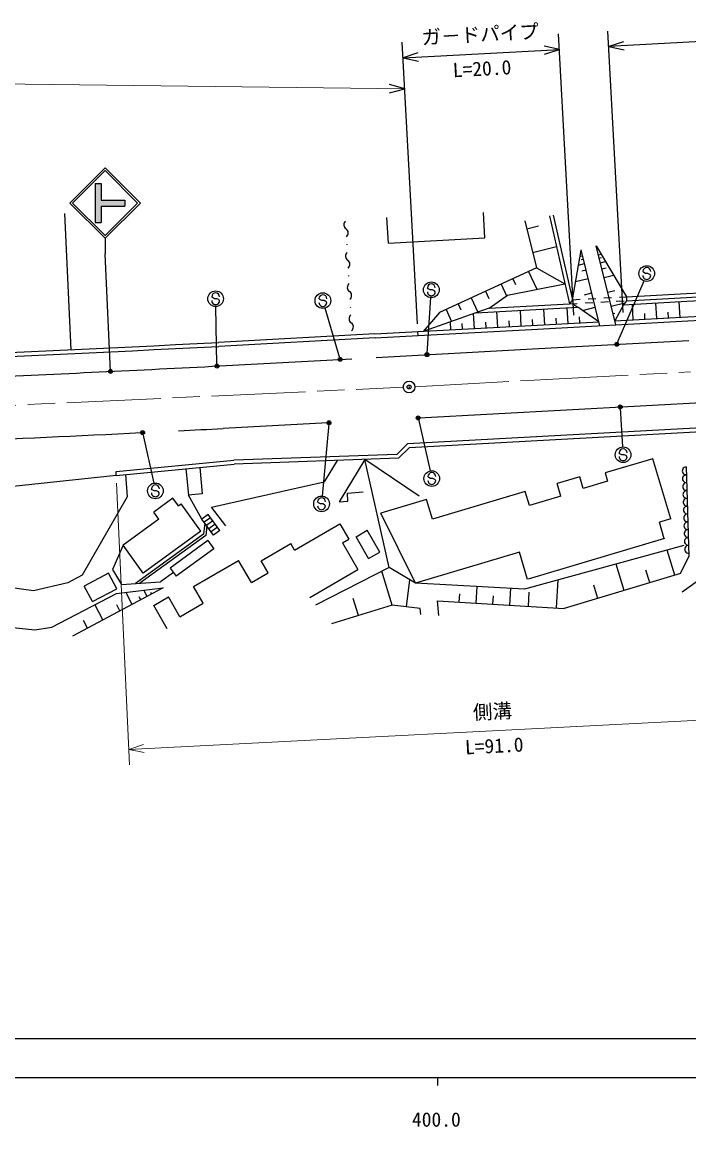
# Model space of a CAD drawing. Units: millimetres, scale not verified. Extents: x 0 to 700000, y -47500 to 447500.
# Drawn here: x 414947 to 500090, y 198715 to 339737 of the extents above; entities that cross this region are included whole.
import ezdxf
from ezdxf.enums import TextEntityAlignment as Align

# ---------------------------------------------------------------- set-up
doc = ezdxf.new("R2010")
doc.units = ezdxf.units.MM
doc.header["$LTSCALE"] = 1000
doc.header["$PDMODE"] = 32
doc.header["$PDSIZE"] = 500
doc.linetypes.add('CHAIN', pattern=[18.5, 12, -1.5, 3.5, -1.5])
doc.layers.add('作業ﾚｲﾔ1', color=7, linetype='Continuous', lineweight=25)
doc.layers.add('作業ﾚｲﾔ3', color=7, linetype='Continuous', lineweight=13)
doc.styles.add('@ＭＳ ゴシック', font='')
doc.styles.add('ＭＳ ゴシック', font='')
doc.styles.get('@ＭＳ ゴシック').set_extended_font_data('@MS Gothic')
doc.styles.get('ＭＳ ゴシック').set_extended_font_data('MS Gothic')

msp = doc.modelspace()

# ---------------------------------------------------------------- hatches: boundary and pattern name
at = {"layer": '作業ﾚｲﾔ1'}
msp.add_hatch(color=256, dxfattribs=at).paths.add_polyline_path([(424298, 319137), (425048, 319137), (425048, 317012), (428048, 317012), (428048, 316262), (425048, 316262), (425048, 314137), (424298, 314137)])

# ---------------------------------------------------------------- linework, layer by layer
for p, q in [((491693, 302651), (489738, 338598)), ((540470, 339353), (489847, 336601)), ((465429, 301224), (463476, 337171)), ((485400, 302309), (483447, 338256)), ((491748, 337223), (489847, 336601)), ((463585, 335174), (483555, 336259)), ((465486, 335796), (463585, 335174)), ((483555, 336259), (481598, 336671)), ((481654, 335637), (483555, 336259)), ((489847, 336601), (491804, 336189)), ((463585, 335174), (465542, 334762)), ((463800, 331217), (461874, 331759)), ((461861, 330724), (463800, 331217)), ((421048, 316637), (425548, 321137)), ((421402, 316637), (425548, 320783)), ((430048, 316637), (425548, 321137)), ((429695, 316637), (425548, 320783)), ((424298, 319137), (424298, 314137)), ((424298, 319137), (425048, 319137)), ((425048, 319137), (425048, 317012)), ((421049, 316637), (425548, 312137)), ((421402, 316637), (425548, 312490)), ((425048, 317012), (428048, 317012)), ((425048, 316262), (428048, 316262)), ((425048, 316262), (425048, 314137)), ((425548, 312137), (430048, 316637)), ((425548, 312490), (429695, 316637)), ((428048, 317012), (428048, 316262)), ((421208, 297916), (420389, 315290)), ((461716, 311538), (461539, 314785)), ((474028, 312207), (473851, 315454)), ((482274, 314998), (484830, 303780)), ((482762, 315109), (485224, 304302)), ((424298, 314137), (425048, 314137)), ((479124, 314369), (480633, 308363)), ((479377, 313362), (480890, 313742)), ((425549, 312137), (425549, 310137)), ((461716, 311538), (474028, 312207)), ((456418, 311393), (456424, 311293)), ((480137, 310336), (483163, 311097)), ((485224, 304302), (486328, 310642)), ((488717, 300987), (486317, 310687)), ((490750, 301098), (488258, 311167)), ((488258, 311167), (492113, 304677)), ((426234, 295152), (425549, 310137)), ((485994, 308726), (486755, 308915)), ((486188, 309838), (486507, 309917)), ((486322, 309423), (486612, 309495)), ((488540, 310028), (488884, 310113)), ((488645, 309605), (488935, 309677)), ((488788, 309025), (489435, 309185)), ((480633, 308363), (468240, 302685)), ((479613, 307895), (480652, 305628)), ((480633, 308363), (484247, 306338)), ((486407, 307985), (486952, 308120)), ((488985, 308230), (489530, 308365)), ((489255, 307140), (490471, 307441)), ((494316, 307786), (494216, 307904)), ((494561, 307646), (494316, 307786)), ((494861, 307644), (494561, 307646)), ((495107, 307532), (494861, 307644)), ((495212, 307396), (495107, 307532)), ((456638, 307399), (456643, 307299)), ((476122, 306296), (476805, 304804)), ((476930, 304893), (484247, 306338)), ((477614, 306979), (477955, 306233)), ((485630, 306635), (487222, 307029)), ((490945, 298739), (494384, 306700)), ((499769, 305093), (521197, 306259)), ((439267, 304564), (439168, 304682)), ((466807, 305703), (466707, 305821)), ((467052, 305563), (466807, 305703)), ((467353, 305561), (467052, 305563)), ((467598, 305449), (467353, 305561)), ((467704, 305313), (467598, 305449)), ((474122, 305380), (474541, 304465)), ((474591, 303223), (476930, 304893)), ((486778, 304934), (487685, 305159)), ((489718, 305269), (490624, 305494)), ((491215, 304628), (492113, 304677)), ((492113, 304677), (499769, 305093)), ((492113, 304677), (492140, 304178)), ((499796, 304594), (521224, 305759)), ((499824, 304095), (521251, 305260)), ((439512, 304425), (439267, 304564)), ((439813, 304423), (439512, 304425)), ((439821, 295977), (439681, 303424)), ((440058, 304311), (439813, 304423)), ((440164, 304175), (440058, 304311)), ((452955, 304321), (452855, 304439)), ((453200, 304182), (452955, 304321)), ((453500, 304180), (453200, 304182)), ((453745, 304068), (453500, 304180)), ((455519, 296826), (453633, 303222)), ((453851, 303932), (453745, 304068)), ((456857, 303405), (456862, 303305)), ((466655, 297434), (467135, 304565)), ((470616, 303774), (470967, 303006)), ((472292, 304541), (473130, 302711)), ((472903, 302631), (485922, 303339)), ((474591, 303223), (472903, 302631)), ((474591, 303223), (484830, 303780)), ((484673, 301268), (484564, 303265)), ((485224, 304302), (484830, 303780)), ((484830, 303780), (485829, 303835)), ((485224, 304302), (486222, 304357)), ((485269, 303793), (485922, 303339)), ((488595, 301481), (485922, 303339)), ((486496, 302940), (488133, 303345)), ((486827, 303889), (487826, 303943)), ((487221, 304411), (488219, 304465)), ((488824, 303998), (489823, 304052)), ((489218, 304520), (490217, 304574)), ((490166, 303456), (491913, 303888)), ((491731, 303655), (490628, 301592)), ((490821, 304106), (491820, 304160)), ((492140, 304178), (491731, 303655)), ((491731, 303655), (499824, 304095)), ((492140, 304178), (499796, 304594)), ((492985, 301720), (492876, 303717)), ((495980, 301883), (495872, 303880)), ((498976, 302046), (498867, 304043)), ((499932, 302098), (521360, 303263)), ((468240, 302685), (466153, 300262)), ((472903, 302631), (466153, 300262)), ((469081, 303071), (469784, 301536)), ((472693, 300617), (472590, 302521)), ((475688, 300780), (475579, 302777)), ((478683, 300943), (478574, 302939)), ((481678, 301105), (481569, 303102)), ((483175, 301187), (483135, 301936)), ((486170, 301350), (486130, 302098)), ((490394, 302537), (490627, 302594)), ((490628, 301592), (499932, 302098)), ((494482, 301801), (494442, 302550)), ((497478, 301964), (497437, 302713)), ((499959, 301599), (518931, 302630)), ((465483, 300226), (479962, 301012)), ((465511, 299726), (479989, 300513)), ((469699, 300455), (469643, 301487)), ((471196, 300536), (471155, 301285)), ((474191, 300699), (474150, 301447)), ((477185, 300861), (477145, 301610)), ((479962, 301012), (488595, 301481)), ((479989, 300513), (499959, 301599)), ((480180, 301024), (480139, 301773)), ((459991, 299927), (440021, 298841)), ((460018, 299428), (440048, 298342)), ((459991, 299927), (465483, 300226)), ((460019, 299428), (465511, 299726)), ((465511, 299726), (465483, 300226)), ((480124, 298016), (500095, 299102)), ((460154, 296932), (480125, 298016)), ((440184, 295846), (457059, 296763)), ((465668, 289218), (516116, 291962)), ((491329, 290464), (491626, 285507)), ((453984, 288584), (440618, 287857)), ((454120, 288443), (453274, 279240)), ((464215, 285935), (519664, 288951)), ((464429, 285446), (519691, 288451)), ((465551, 289064), (467040, 282448)), ((430364, 287196), (431752, 280877)), ((464215, 285935), (462792, 284559)), ((464429, 285446), (463001, 284066)), ((426950, 282373), (441978, 283826)), ((462792, 284559), (441978, 283826)), ((463001, 284066), (442011, 283326)), ((455170, 283790), (453500, 281057)), ((458713, 283915), (455417, 278520)), ((461816, 270126), (458713, 283915)), ((465652, 279245), (458713, 283915)), ((495491, 284001), (489399, 282188)), ((491290, 284649), (491191, 284767)), ((491535, 284510), (491290, 284649)), ((491836, 284507), (491535, 284510)), ((492081, 284395), (491836, 284507)), ((492187, 284259), (492081, 284395)), ((497769, 276347), (495491, 284001)), ((426962, 281872), (426950, 282373)), ((426962, 281872), (442011, 283326)), ((435858, 282732), (436183, 279371)), ((437630, 282903), (437955, 279542)), ((489399, 282188), (489715, 281127)), ((499722, 282948), (500086, 271506)), ((426962, 281872), (410858, 280161)), ((428150, 281987), (428373, 279137)), ((439132, 277840), (453500, 281057)), ((466864, 281613), (466764, 281731)), ((467109, 281474), (466864, 281613)), ((467409, 281471), (467109, 281474)), ((467655, 281359), (467409, 281471)), ((467760, 281223), (467655, 281359)), ((486163, 281681), (483271, 280821)), ((483741, 279240), (483271, 280821)), ((486603, 280201), (486163, 281681)), ((489715, 281127), (486603, 280201)), ((431571, 280041), (431472, 280159)), ((431816, 279901), (431571, 280041)), ((432117, 279899), (431816, 279901)), ((432362, 279787), (432117, 279899)), ((432468, 279651), (432362, 279787)), ((437955, 279542), (436183, 279371)), ((437913, 276290), (436183, 279371)), ((456514, 279588), (458488, 279796)), ((456553, 278571), (456514, 279588)), ((479195, 279814), (467355, 276290)), ((479722, 278044), (479195, 279814)), ((483741, 279240), (479722, 278044)), ((428373, 279137), (422603, 269133)), ((434209, 278976), (431749, 277189)), ((434926, 277989), (434209, 278976)), ((434926, 277989), (435264, 278235)), ((437789, 274760), (435264, 278235)), ((440981, 275446), (439132, 277840)), ((452787, 278385), (452688, 278503)), ((453032, 278246), (452787, 278385)), ((453333, 278243), (453032, 278246)), ((453578, 278132), (453333, 278243)), ((453684, 277995), (453578, 278132)), ((455417, 278520), (456553, 278571)), ((466605, 278809), (460774, 277074)), ((467355, 276290), (466605, 278809)), ((432403, 276288), (431749, 277189)), ((438722, 276878), (437913, 276290)), ((439016, 276473), (438207, 275885)), ((440192, 274855), (438722, 276878)), ((465199, 268140), (460774, 277074)), ((432403, 276288), (427834, 272969)), ((439383, 274267), (437913, 276290)), ((438272, 275796), (438120, 274382)), ((438535, 275434), (438404, 274218)), ((439310, 276068), (438501, 275481)), ((439604, 275664), (438795, 275076)), ((439898, 275259), (439089, 274672)), ((449736, 272317), (455532, 275674)), ((455532, 275674), (456662, 273722)), ((497769, 276347), (496316, 275915)), ((496946, 273798), (496316, 275915)), ((438120, 274382), (429424, 268066)), ((438404, 274218), (429985, 268103)), ((437789, 274760), (430421, 269408)), ((440192, 274855), (439383, 274267)), ((455854, 273255), (456662, 273722)), ((457589, 274037), (459022, 274866)), ((459194, 271265), (457589, 274037)), ((460627, 272095), (459022, 274866)), ((496965, 273803), (479565, 268626)), ((427834, 272969), (426494, 269882)), ((430421, 269408), (427834, 272969)), ((438670, 273546), (433848, 270043)), ((439434, 272494), (434612, 268992)), ((438670, 273546), (439423, 272510)), ((445462, 270976), (449244, 273166)), ((449736, 272317), (449244, 273166)), ((455854, 273255), (457818, 269863)), ((499421, 272919), (479091, 267367)), ((498287, 269151), (497323, 272346)), ((436853, 267702), (442591, 271025)), ((444228, 268199), (442591, 271025)), ((446356, 269431), (445462, 270976)), ((459194, 271265), (460627, 272095)), ((478441, 272081), (465199, 268140)), ((479477, 268599), (478441, 272081)), ((499019, 269372), (500086, 271506)), ((425984, 269386), (422887, 267744)), ((427024, 267402), (425984, 269386)), ((426494, 269882), (427655, 267949)), ((434263, 269472), (432617, 268276)), ((433848, 270043), (434612, 268992)), ((444228, 268199), (446356, 269431)), ((451683, 266311), (457818, 269863)), ((461816, 270126), (452429, 265330)), ((462197, 265327), (460861, 269638)), ((465199, 268140), (461816, 270126)), ((499019, 269372), (484177, 264896)), ((491812, 267198), (490797, 270564)), ((495091, 268187), (494609, 269785)), ((416393, 267136), (407553, 268400)), ((420801, 268175), (416393, 267136)), ((422603, 269133), (420801, 268175)), ((427655, 267949), (432617, 268276)), ((464017, 265119), (464475, 268565)), ((479091, 267367), (465199, 268140)), ((483188, 264954), (483400, 268544)), ((501801, 268798), (499216, 266954)), ((418761, 262507), (426993, 266821)), ((432980, 267505), (421402, 261364)), ((423919, 265775), (422887, 267744)), ((423919, 265775), (427024, 267402)), ((426993, 266821), (432980, 267505)), ((429005, 265397), (428178, 266957)), ((430930, 266418), (430503, 267222)), ((431508, 266724), (431398, 266932)), ((438086, 265572), (436853, 267702)), ((470772, 265687), (470835, 266759)), ((472915, 265561), (473041, 267703)), ((477221, 265307), (477349, 267464)), ((479599, 265166), (479705, 266961)), ((488446, 266183), (487939, 267866)), ((425274, 263418), (424235, 265376)), ((427445, 264570), (427032, 265350)), ((430125, 265991), (429912, 266393)), ((431772, 265268), (433647, 266354)), ((433485, 262309), (431772, 265268)), ((435101, 263843), (433647, 266354)), ((435101, 263843), (438086, 265572)), ((462197, 265327), (454468, 262932)), ((457886, 263991), (457218, 266146)), ((465757, 264887), (462197, 265327)), ((468003, 265851), (484177, 264896)), ((468150, 264005), (468003, 265851)), ((475064, 265434), (475128, 266512)), ((465866, 264123), (465757, 264887)), ((408419, 263006), (416594, 262177)), ((416594, 262177), (418761, 262507)), ((423316, 262380), (422797, 263358)), ((40000, 205000), (579000, 205000)), ((468000, 205000), (468000, 204000))]:
    msp.add_line(p, q, dxfattribs=at)
at = {"layer": '作業ﾚｲﾔ1', "lineweight": 13}
for p, q in [((66722, 336221), (463800, 331217)), ((427008, 280873), (428653, 244910)), ((521704, 251644), (428561, 246908)), ((430464, 247523), (428561, 246908)), ((428561, 246908), (430517, 246489))]:
    msp.add_line(p, q, dxfattribs=at)
at = {"layer": '作業ﾚｲﾔ1', "linetype": 'CHAIN', "lineweight": 13}
for p, q in [((480342, 294022), (500312, 295108)), ((465114, 293195), (480342, 294022)), ((365219, 288620), (463616, 293120))]:
    msp.add_line(p, q, dxfattribs=at)
at = {"layer": '作業ﾚｲﾔ1'}
for centre, radius in [((494711, 307645), 1000), ((467202, 305562), 1000), ((439662, 304424), 1000), ((453350, 304181), 1000), ((490886, 298601), 150), ((490886, 298601), 120), ((490886, 298601), 90), ((490886, 298601), 60), ((490886, 298601), 30), ((455562, 296682), 150), ((455562, 296682), 120), ((455562, 296682), 90), ((455562, 296682), 60), ((455562, 296682), 30), ((466645, 297284), 150), ((466645, 297284), 120), ((466645, 297284), 90), ((466645, 297284), 60), ((466645, 297284), 30), ((426234, 295152), 150), ((426234, 295152), 120), ((426234, 295152), 90), ((426234, 295152), 60), ((426234, 295152), 30), ((439823, 295827), 150), ((439823, 295827), 120), ((439823, 295827), 90), ((439823, 295827), 60), ((439823, 295827), 30), ((464365, 293154), 750), ((491320, 290613), 150), ((491320, 290613), 120), ((491320, 290613), 90), ((491320, 290613), 60), ((491320, 290613), 30), ((465518, 289210), 150), ((465518, 289210), 120), ((465518, 289210), 90), ((465518, 289210), 60), ((465518, 289210), 30), ((454134, 288592), 150), ((454134, 288592), 120), ((454134, 288592), 90), ((454134, 288592), 60), ((454134, 288592), 30), ((430332, 287342), 150), ((430332, 287342), 120), ((430332, 287342), 90), ((430332, 287342), 60), ((430332, 287342), 30), ((491686, 284508), 1000), ((467259, 281472), 1000), ((431966, 279900), 1000), ((453183, 278245), 1000)]:
    msp.add_circle(centre, radius, dxfattribs=at)
for centre, radius, start, end in [((456659, 313860), 625, 130.01162, 236.27183), ((455965, 312820), 625, 310.01162, 56.27183), ((456878, 309866), 625, 130.01162, 236.27183), ((456184, 308826), 625, 310.01162, 56.27183), ((494716, 307900), 500, 359.55488, 179.55488), ((457097, 305872), 625, 130.01162, 236.27183), ((467207, 305817), 500, 359.55488, 179.55488), ((494712, 307400), 500, 179.55488, 359.55488), ((439668, 304678), 500, 359.55488, 179.55488), ((453355, 304435), 500, 359.55488, 179.55488), ((456403, 304832), 625, 310.01162, 56.27183), ((467204, 305317), 500, 179.55488, 359.55488), ((439664, 304178), 500, 179.55488, 359.55488), ((453351, 303935), 500, 179.55488, 359.55488), ((457316, 301878), 625, 130.01162, 236.27183), ((456622, 300838), 625, 310.01162, 56.27183), ((202590, 4935835), 4643568, 270.75089, 272.93146), ((202590, 4935835), 4643068, 270.75111, 272.93146), ((202590, 4935835), 4646068, 272.5505, 272.93146), ((202590, 4935835), 4654068, 272.86159, 272.93146), ((202590, 4935835), 4654068, 272.50432, 272.80299), ((491691, 284763), 500, 359.55488, 179.55488), ((491687, 284263), 500, 179.55488, 359.55488), ((467264, 281727), 500, 359.55488, 179.55488), ((499738, 282448), 500, 91.82364, 271.82364), ((431972, 280155), 500, 359.55488, 179.55488), ((467260, 281227), 500, 179.55488, 359.55488), ((499770, 281449), 500, 91.82364, 271.82364), ((499802, 280449), 500, 91.82364, 271.82364), ((431968, 279655), 500, 179.55488, 359.55488), ((499833, 279450), 500, 91.82364, 271.82364), ((453184, 277999), 500, 179.55488, 359.55488), ((453188, 278499), 500, 359.55488, 179.55488), ((499865, 278450), 500, 91.82364, 271.82364), ((499897, 277451), 500, 91.82364, 271.82364), ((499929, 276451), 500, 91.82364, 271.82364), ((499961, 275452), 500, 91.82364, 271.82364), ((499992, 274452), 500, 91.82364, 271.82364), ((500024, 273453), 500, 91.82364, 271.82364), ((500056, 272453), 500, 91.82364, 271.82364)]:
    msp.add_arc(centre, radius, start, end, dxfattribs=at)
for p in [(490886, 298601), (455562, 296682), (466645, 297284), (426234, 295152), (439823, 295827), (464365, 293154), (491320, 290613), (465518, 289210), (454134, 288592), (430332, 287342)]:
    msp.add_point(p, dxfattribs=at)
at = {"layer": '作業ﾚｲﾔ3', "lineweight": 25}
msp.add_line((120000, 210000), (551500, 210000), dxfattribs=at)

# ---------------------------------------------------------------- texts
at = {"layer": '作業ﾚｲﾔ1', "style": 'ＭＳ ゴシック'}
for s, rotation, p in [('ガ－ドパイプ', 3.11, (473516, 336715)), ('側溝', 2.911, (475082, 250275))]:
    msp.add_text(s, height=1833, rotation=rotation, dxfattribs=at).set_placement(p, align=Align.BOTTOM_CENTER)
at = {"layer": '作業ﾚｲﾔ1', "style": '@ＭＳ ゴシック'}
for s, rotation, p in [('L=20.0', 3.11, (473624, 334718)), ('L=91.0', 2.911, (475184, 248277))]:
    msp.add_text(s, height=1833, rotation=rotation, dxfattribs=at).set_placement(p, align=Align.TOP_CENTER)
at = {"layer": '作業ﾚｲﾔ1', "style": 'ＭＳ ゴシック'}
msp.add_text('400.0', height=1833, dxfattribs=at).set_placement((467844, 198195), align=Align.BOTTOM_CENTER)

doc.saveas('drawing.dxf')
